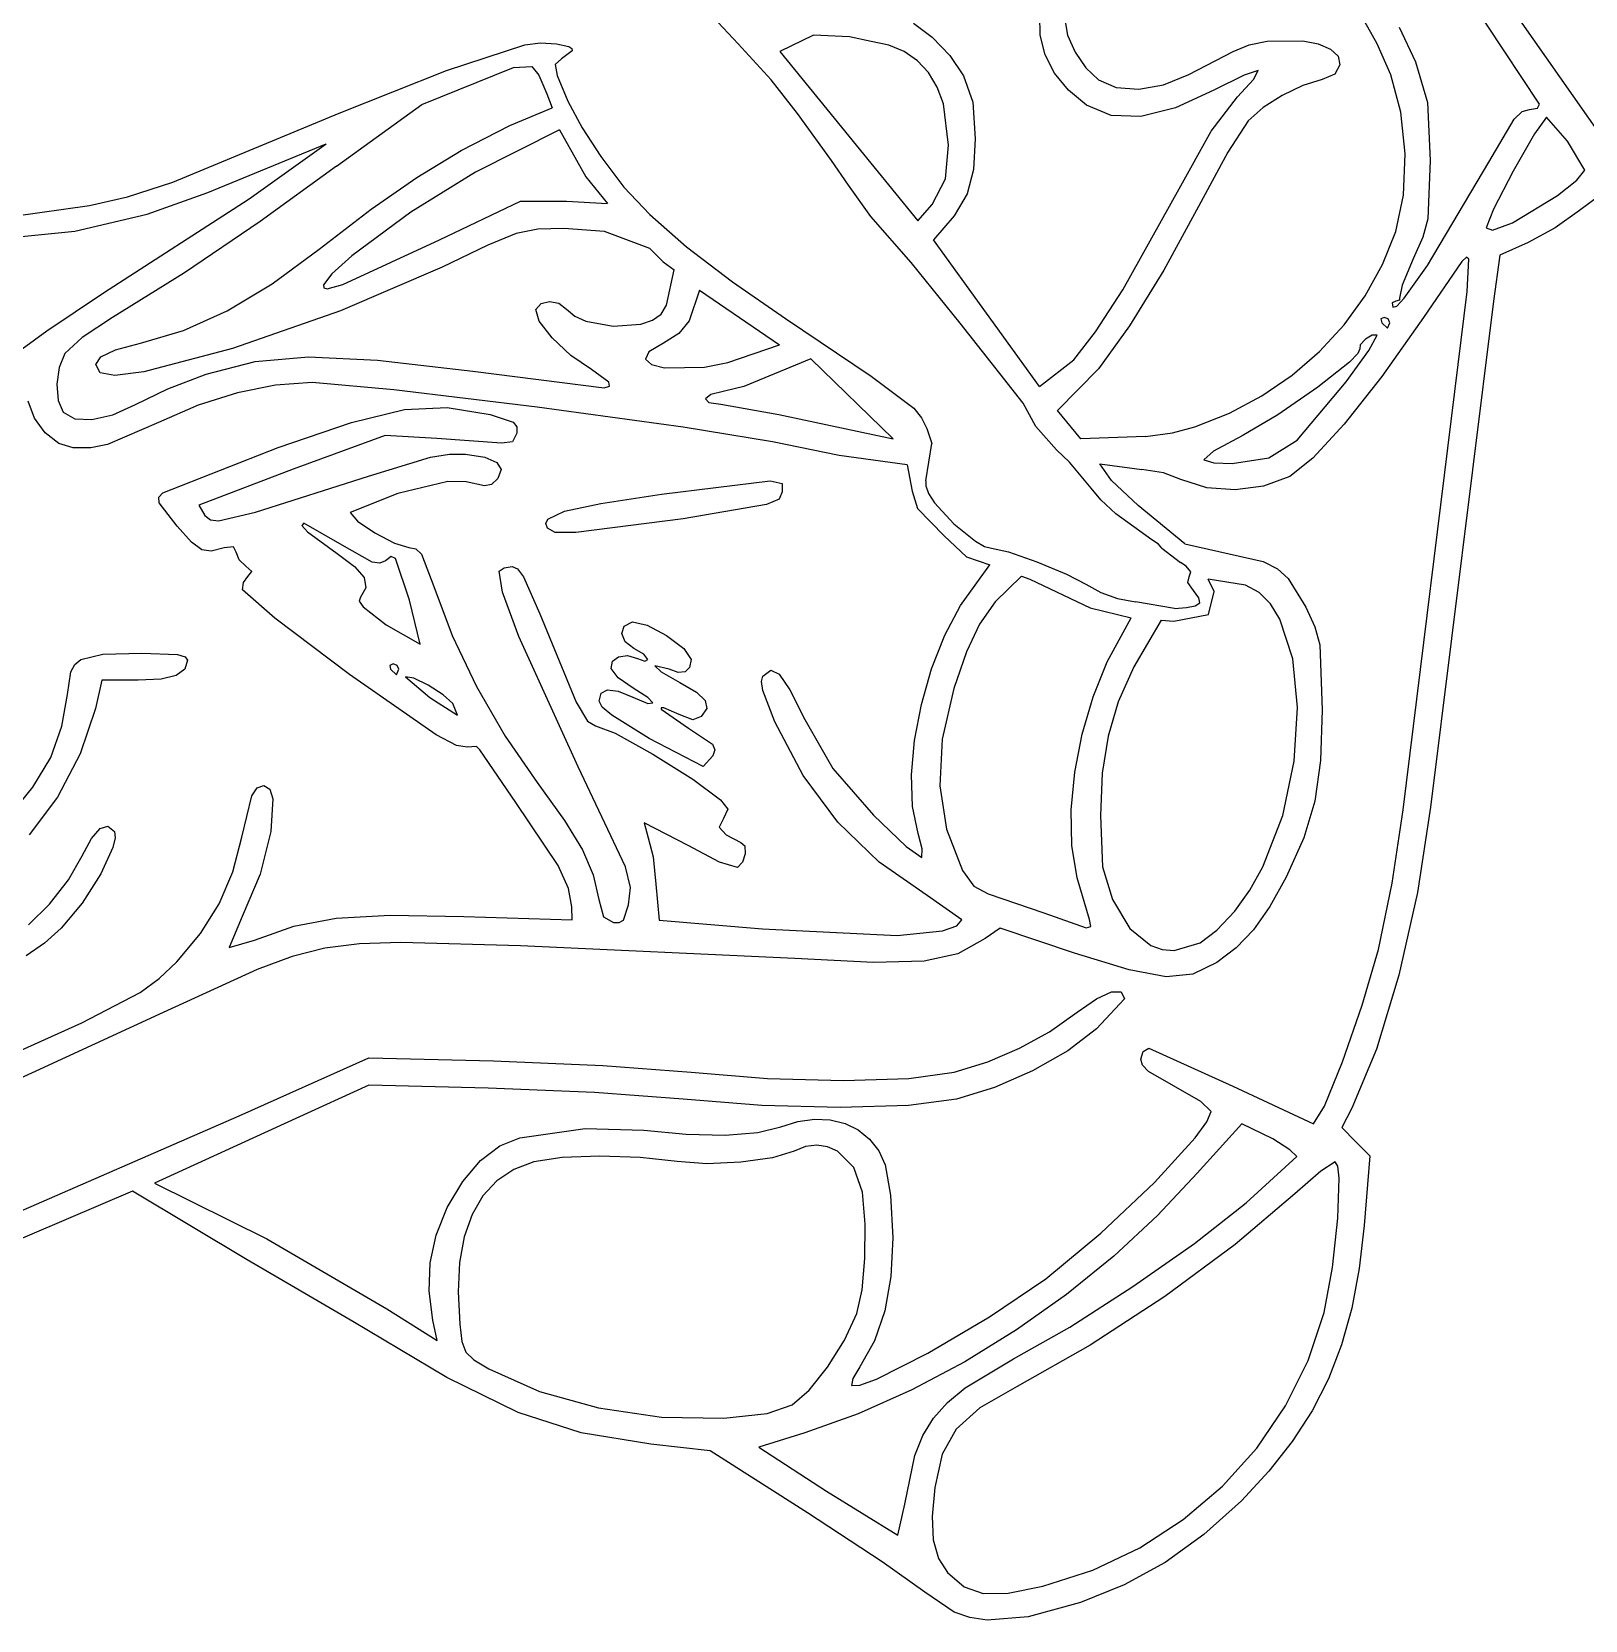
# Model space of a CAD drawing. Header units: metres. Extents: x 1.5 to 28, y 0.1 to 17.1.
# Drawn here: x 9.35 to 17.45, y 2.2 to 10.49 of the extents above; entities that cross this region are included whole.
import ezdxf

# ---------------------------------------------------------------- set-up
doc = ezdxf.new("R2010")
doc.units = ezdxf.units.M

msp = doc.modelspace()

# ---------------------------------------------------------------- linework, layer by layer
at = {"layer": '1', "color": 3}
for p, q in [((17.210843, 10.109069), (16.769798, 10.774663)), ((16.901614, 10.842705), (17.535601, 9.936475)), ((13.035271, 10.422978), (12.879045, 10.590451)), ((13.949311, 10.530107), (14.046649, 10.457481)), ((14.609099, 10.467735), (14.60684, 10.572452)), ((14.737396, 10.548886), (14.751976, 10.467325)), ((16.364594, 10.422971), (16.276586, 10.581658)), ((13.427497, 10.46859), (13.251272, 10.383436)), ((13.615194, 10.459432), (13.427497, 10.46859)), ((13.728061, 10.434834), (13.615194, 10.459432)), ((13.819966, 10.416064), (13.728061, 10.434834)), ((14.046649, 10.457481), (14.137714, 10.361905)), ((14.634985, 10.365827), (14.609099, 10.467735)), ((14.751976, 10.467325), (14.790849, 10.37899)), ((15.698666, 10.417235), (15.791452, 10.437043)), ((15.791452, 10.437043), (15.977554, 10.438696)), ((15.977554, 10.438696), (16.057958, 10.422178)), ((16.479598, 10.509776), (16.565006, 10.329171)), ((11.514684, 10.284523), (11.922319, 10.417529)), ((11.922319, 10.417529), (12.003991, 10.427384)), ((12.003991, 10.427384), (12.088378, 10.423649)), ((12.088378, 10.423649), (12.151561, 10.409263)), ((12.169619, 10.387163), (12.114506, 10.344139)), ((12.151561, 10.409263), (12.167726, 10.398994)), ((12.167726, 10.398994), (12.169619, 10.387163)), ((13.207297, 10.234616), (13.035271, 10.422978)), ((13.251272, 10.383436), (13.971442, 9.499749)), ((13.900593, 10.382563), (13.819966, 10.416064)), ((13.969638, 10.334737), (13.900593, 10.382563)), ((14.137714, 10.361905), (14.209238, 10.255224)), ((14.684153, 10.269265), (14.634985, 10.365827)), ((14.790849, 10.37899), (14.846715, 10.297005)), ((15.383513, 10.262233), (15.614664, 10.383679)), ((15.614664, 10.383679), (15.698666, 10.417235)), ((16.057958, 10.422178), (16.121323, 10.39519)), ((16.121323, 10.39519), (16.161192, 10.35855)), ((16.161192, 10.35855), (16.17111, 10.313079)), ((16.435849, 10.261956), (16.364594, 10.422971)), ((10.955527, 10.060687), (11.514684, 10.284523)), ((11.385751, 10.106981), (11.863745, 10.299212)), ((11.863745, 10.299212), (11.960227, 10.304697)), ((11.960227, 10.304697), (11.996637, 10.259498)), ((12.114506, 10.344139), (12.081378, 10.31517)), ((12.081378, 10.31517), (12.09202, 10.257964)), ((14.026797, 10.272994), (13.969638, 10.334737)), ((14.071767, 10.197741), (14.026797, 10.272994)), ((14.756259, 10.180582), (14.684153, 10.269265)), ((14.846715, 10.297005), (14.912273, 10.234493)), ((15.745512, 10.283954), (15.671403, 10.259915)), ((15.719943, 10.23758), (15.745512, 10.283954)), ((16.17111, 10.313079), (16.143668, 10.264805)), ((16.565006, 10.329171), (16.626838, 10.116169)), ((11.996637, 10.259498), (12.037683, 10.162996)), ((12.09202, 10.257964), (12.146483, 10.124616)), ((13.344826, 10.05919), (13.207297, 10.234616)), ((14.104245, 10.109385), (14.071767, 10.197741)), ((14.209238, 10.255224), (14.25748, 10.119304)), ((14.912273, 10.234493), (15.005581, 10.194949)), ((15.005581, 10.194949), (15.122471, 10.186817)), ((15.122471, 10.186817), (15.252072, 10.209459)), ((15.252072, 10.209459), (15.383513, 10.262233)), ((15.671403, 10.259915), (15.514581, 10.180765)), ((15.637113, 10.14744), (15.719943, 10.23758)), ((15.976778, 10.205315), (15.870168, 10.154044)), ((16.077951, 10.237061), (15.976778, 10.205315)), ((16.143668, 10.264805), (16.077951, 10.237061)), ((16.488526, 10.067346), (16.435849, 10.261956)), ((10.941217, 9.785313), (11.385751, 10.106981)), ((12.037683, 10.162996), (12.064766, 10.089386)), ((12.146483, 10.124616), (12.22172, 9.98444)), ((14.130508, 9.894994), (14.104245, 10.109385)), ((14.25748, 10.119304), (14.270514, 9.927997)), ((14.850956, 10.102314), (14.756259, 10.180582)), ((15.514581, 10.180765), (15.313312, 10.088702)), ((15.499644, 9.967795), (15.637113, 10.14744)), ((15.870168, 10.154044), (15.771279, 10.090591)), ((16.626838, 10.116169), (16.640979, 9.815108)), ((17.201118, 10.08809), (17.210843, 10.109069)), ((10.088266, 9.702205), (10.955527, 10.060687)), ((11.844618, 9.996961), (12.064766, 10.089386)), ((13.521365, 9.814857), (13.344826, 10.05919)), ((14.978993, 10.04918), (14.850956, 10.102314)), ((15.133947, 10.044742), (14.978993, 10.04918)), ((15.313312, 10.088702), (15.133947, 10.044742)), ((15.693267, 10.022304), (15.586318, 9.857892)), ((15.771279, 10.090591), (15.693267, 10.022304)), ((16.511063, 9.850266), (16.488526, 10.067346)), ((16.947318, 9.806508), (17.079621, 10.030028)), ((17.079621, 10.030028), (17.121411, 10.070913)), ((17.121411, 10.070913), (17.15957, 10.080847)), ((17.15957, 10.080847), (17.201118, 10.08809)), ((17.247815, 10.040886), (17.184213, 9.95318)), ((17.35711, 9.915915), (17.247815, 10.040886)), ((11.591753, 9.866152), (11.844618, 9.996961)), ((12.10325, 9.973816), (11.666286, 9.753227)), ((12.10325, 9.973816), (12.241768, 9.728866)), ((12.22172, 9.98444), (12.318831, 9.835596)), ((15.333481, 9.667397), (15.499644, 9.967795)), ((17.184213, 9.95318), (17.073108, 9.758861)), ((10.270733, 9.647768), (10.887891, 9.901336)), ((10.486769, 9.615528), (10.887891, 9.901336)), ((11.360075, 9.726792), (11.591753, 9.866152)), ((14.115622, 9.718465), (14.130508, 9.894994)), ((14.270514, 9.927997), (14.261329, 9.768227)), ((15.586318, 9.857892), (15.433436, 9.575219)), ((17.446729, 9.763509), (17.35711, 9.915915)), ((10.941217, 9.785313), (10.543756, 9.495974)), ((12.318831, 9.835596), (12.43891, 9.676244)), ((13.609473, 9.686369), (13.521365, 9.814857)), ((16.502672, 9.634784), (16.511063, 9.850266)), ((16.627671, 9.268059), (16.947318, 9.806508)), ((16.640979, 9.815108), (16.629251, 9.510326)), ((9.852428, 9.62444), (10.088266, 9.702205)), ((11.122448, 9.561251), (11.360075, 9.726792)), ((11.666286, 9.753227), (11.328172, 9.545801)), ((12.241768, 9.728866), (12.354536, 9.591284)), ((14.045359, 9.585773), (14.115622, 9.718465)), ((14.261329, 9.768227), (14.227737, 9.641144)), ((17.073108, 9.758861), (16.9707, 9.561124)), ((17.305044, 9.632159), (17.40538, 9.712019)), ((17.40538, 9.712019), (17.446729, 9.763509)), ((9.653688, 9.579279), (9.852428, 9.62444)), ((9.727951, 9.125159), (10.486769, 9.615528)), ((9.954414, 9.535141), (10.270733, 9.647768)), ((12.43891, 9.676244), (12.573974, 9.532523)), ((13.726773, 9.523124), (13.609473, 9.686369)), ((14.227737, 9.641144), (14.160928, 9.525444)), ((15.038747, 9.140413), (15.333481, 9.667397)), ((16.462566, 9.44497), (16.502672, 9.634784)), ((17.069682, 9.490385), (17.305044, 9.632159)), ((17.52087, 9.628214), (17.418504, 9.553542)), ((9.26034, 9.525226), (9.653688, 9.579279)), ((9.577772, 9.446157), (9.954414, 9.535141)), ((10.851734, 9.3519), (11.122448, 9.561251)), ((11.328172, 9.545801), (11.020779, 9.317824)), ((11.477729, 9.400381), (11.901062, 9.603441)), ((11.901062, 9.603441), (12.140951, 9.602871)), ((12.140951, 9.602871), (12.354536, 9.591284)), ((12.573974, 9.532523), (12.766372, 9.364759)), ((13.971442, 9.499749), (14.045359, 9.585773)), ((14.160928, 9.525444), (14.052497, 9.40029)), ((15.433436, 9.575219), (15.253489, 9.242486)), ((16.9707, 9.561124), (16.93319, 9.463165)), ((17.418504, 9.553542), (17.292105, 9.463485)), ((9.177497, 9.40671), (9.577772, 9.446157)), ((10.543756, 9.495974), (10.148783, 9.228643)), ((11.990415, 9.455812), (11.877225, 9.433219)), ((12.12684, 9.459305), (11.990415, 9.455812)), ((12.337517, 9.44536), (12.12684, 9.459305)), ((12.573882, 9.355308), (12.337517, 9.44536)), ((13.935575, 9.283216), (13.726773, 9.523124)), ((16.392791, 9.272693), (16.462566, 9.44497)), ((16.629251, 9.510326), (16.602765, 9.414273)), ((16.93319, 9.463165), (16.966614, 9.451234)), ((16.966614, 9.451234), (17.069682, 9.490385)), ((17.292105, 9.463485), (17.15256, 9.387645)), ((10.974416, 9.167345), (11.477729, 9.400381)), ((11.730093, 9.373433), (11.49184, 9.258359)), ((11.877225, 9.433219), (11.730093, 9.373433)), ((12.766372, 9.364759), (13.005553, 9.181536)), ((14.605145, 8.637191), (14.052497, 9.40029)), ((16.602765, 9.414273), (16.553358, 9.302071)), ((17.15256, 9.387645), (17.003655, 9.321929)), ((10.60687, 9.1715), (10.851734, 9.3519)), ((11.020779, 9.317824), (10.916554, 9.224301)), ((12.573882, 9.355308), (12.643764, 9.286759)), ((12.643764, 9.286759), (12.701351, 9.245093)), ((14.192061, 8.966742), (13.935575, 9.283216)), ((16.553358, 9.302071), (16.495214, 9.164218)), ((16.806578, 9.288601), (16.606431, 8.996663)), ((16.830769, 9.310747), (16.806578, 9.288601)), ((16.842781, 9.299574), (16.830769, 9.310747)), ((16.833196, 9.131616), (16.842781, 9.299574)), ((17.003655, 9.321929), (16.970568, 9.081685)), ((10.148783, 9.228643), (9.774955, 8.996426)), ((10.916554, 9.224301), (10.873501, 9.166152)), ((11.49184, 9.258359), (10.962091, 9.030577)), ((12.661051, 9.060136), (12.701351, 9.245093)), ((15.253489, 9.242486), (15.074319, 8.952072)), ((16.302068, 9.109918), (16.392791, 9.272693)), ((16.505645, 9.097314), (16.627671, 9.268059)), ((9.431618, 8.926086), (9.727951, 9.125159)), ((10.372033, 9.030836), (10.60687, 9.1715)), ((10.873501, 9.166152), (10.875188, 9.151231)), ((10.875188, 9.151231), (10.892497, 9.146219)), ((10.892497, 9.146219), (10.974416, 9.167345)), ((12.833992, 9.138259), (12.778866, 8.978294)), ((12.833992, 9.138259), (13.2503, 8.854332)), ((13.005553, 9.181536), (13.280964, 8.991432)), ((14.896628, 8.921887), (15.038747, 9.140413)), ((16.192128, 8.958326), (16.302068, 9.109918)), ((16.495214, 9.164218), (16.480451, 9.09746)), ((16.78636, 8.751593), (16.833196, 9.131616)), ((10.144085, 8.928258), (10.372033, 9.030836)), ((10.962091, 9.030577), (10.39921, 8.835081)), ((11.98106, 9.037006), (12.008668, 9.06881)), ((11.997974, 8.976349), (11.98106, 9.037006)), ((12.008668, 9.06881), (12.051831, 9.079862)), ((12.051831, 9.079862), (12.099553, 9.070016)), ((12.099553, 9.070016), (12.140843, 9.039127)), ((12.140843, 9.039127), (12.183444, 9.003462)), ((12.633933, 9.013899), (12.661051, 9.060136)), ((16.461989, 9.08133), (16.443285, 9.072065)), ((16.443285, 9.072065), (16.44689, 9.049791)), ((16.44689, 9.049791), (16.466574, 9.055451)), ((16.481681, 9.086068), (16.461989, 9.08133)), ((16.466574, 9.055451), (16.505645, 9.097314)), ((16.480451, 9.09746), (16.481681, 9.086068)), ((16.970568, 9.081685), (16.643065, 6.442552)), ((9.774955, 8.996426), (9.6162, 8.891146)), ((12.065686, 8.889304), (11.997974, 8.976349)), ((12.183444, 9.003462), (12.241551, 8.976571)), ((12.241551, 8.976571), (12.384151, 8.950141)), ((12.384151, 8.950141), (12.528369, 8.961896)), ((12.528369, 8.961896), (12.5885, 8.982738)), ((12.5885, 8.982738), (12.633933, 9.013899)), ((12.778866, 8.978294), (12.72529, 8.912491)), ((13.280964, 8.991432), (13.728719, 8.689514)), ((14.398532, 8.704135), (14.192061, 8.966742)), ((15.074319, 8.952072), (14.912523, 8.728973)), ((16.064701, 8.819596), (16.192128, 8.958326)), ((16.400841, 8.996663), (16.384856, 8.988373)), ((16.384856, 8.988373), (16.388395, 8.968441)), ((16.388395, 8.968441), (16.418283, 8.940219)), ((16.606431, 8.996663), (16.388556, 8.688396)), ((16.421949, 8.988373), (16.400841, 8.996663)), ((16.418283, 8.940219), (16.430729, 8.968441)), ((16.430729, 8.968441), (16.421949, 8.988373)), ((9.303011, 8.832552), (9.431618, 8.926086)), ((9.6162, 8.891146), (9.525188, 8.809232)), ((9.790019, 8.827552), (9.919889, 8.862117)), ((9.919889, 8.862117), (10.144085, 8.928258)), ((12.16354, 8.79811), (12.065686, 8.889304)), ((12.645309, 8.862812), (12.570004, 8.81682)), ((12.72529, 8.912491), (12.645309, 8.862812)), ((14.783835, 8.77526), (14.896628, 8.921887)), ((16.303729, 8.883774), (16.276971, 8.854058)), ((16.339527, 8.90445), (16.303729, 8.883774)), ((16.322045, 8.824225), (16.364233, 8.903233)), ((16.364233, 8.903233), (16.339527, 8.90445)), ((9.525188, 8.809232), (9.495462, 8.736192)), ((9.68695, 8.751274), (9.712978, 8.791053)), ((9.712978, 8.791053), (9.790019, 8.827552)), ((10.39921, 8.835081), (9.937214, 8.713353)), ((10.517202, 8.767166), (10.796012, 8.791509)), ((10.796012, 8.791509), (11.155606, 8.774533)), ((12.270879, 8.725002), (12.16354, 8.79811)), ((12.570004, 8.81682), (12.552735, 8.779012)), ((12.552735, 8.779012), (12.583308, 8.75077)), ((12.980211, 8.761138), (13.2503, 8.854332)), ((13.413253, 8.780738), (13.063908, 8.635807)), ((13.413253, 8.780738), (13.842862, 8.363809)), ((15.921517, 8.695412), (16.064701, 8.819596)), ((16.203296, 8.660661), (16.322045, 8.824225)), ((16.26491, 8.809302), (16.220119, 8.763628)), ((16.274001, 8.833539), (16.26491, 8.809302)), ((16.276971, 8.854058), (16.274001, 8.833539)), ((9.495462, 8.736192), (9.483828, 8.647765)), ((9.710119, 8.706874), (9.68695, 8.751274)), ((9.785927, 8.693115), (9.710119, 8.706874)), ((9.937214, 8.713353), (9.785927, 8.693115)), ((10.061849, 8.62346), (10.262783, 8.700854)), ((10.262783, 8.700854), (10.517202, 8.767166)), ((11.155606, 8.774533), (11.65238, 8.716889)), ((11.65238, 8.716889), (12.336769, 8.629775)), ((12.36128, 8.658375), (12.270879, 8.725002)), ((12.583308, 8.75077), (12.651535, 8.733478)), ((12.651535, 8.733478), (12.860178, 8.737279)), ((12.860178, 8.737279), (12.980211, 8.761138)), ((14.519579, 8.548766), (14.398532, 8.704135)), ((14.605145, 8.637191), (14.783835, 8.77526)), ((14.912523, 8.728973), (14.699816, 8.511339)), ((16.220119, 8.763628), (16.056239, 8.63226)), ((16.49991, 6.42912), (16.78636, 8.751593)), ((9.483828, 8.647765), (9.490807, 8.563267)), ((9.893849, 8.543031), (10.061849, 8.62346)), ((10.624426, 8.643693), (10.425892, 8.603912)), ((10.814062, 8.657507), (10.624426, 8.643693)), ((11.240861, 8.618747), (10.814062, 8.657507)), ((11.987811, 8.527838), (11.240861, 8.618747)), ((12.336769, 8.629775), (12.364632, 8.637524)), ((12.364632, 8.637524), (12.36128, 8.658375)), ((12.962871, 8.612946), (12.892963, 8.594215)), ((13.063908, 8.635807), (12.962871, 8.612946)), ((13.728719, 8.689514), (13.950139, 8.523606)), ((15.764307, 8.587453), (15.921517, 8.695412)), ((16.056239, 8.63226), (15.847972, 8.488024)), ((15.94714, 8.356488), (16.203296, 8.660661)), ((16.388556, 8.688396), (16.193277, 8.439585)), ((9.367045, 8.471436), (9.334539, 8.56009)), ((9.490807, 8.563267), (9.516918, 8.502011)), ((9.77614, 8.489126), (9.893849, 8.543031)), ((10.221314, 8.538905), (10.013541, 8.449413)), ((10.425892, 8.603912), (10.221314, 8.538905)), ((12.892963, 8.594215), (12.865333, 8.571799)), ((12.865333, 8.571799), (12.881935, 8.552997)), ((12.881935, 8.552997), (12.944722, 8.545108)), ((12.944722, 8.545108), (13.246445, 8.489851)), ((14.586785, 8.42865), (14.519579, 8.548766)), ((15.594801, 8.497402), (15.764307, 8.587453)), ((9.423751, 8.394253), (9.367045, 8.471436)), ((9.516918, 8.502011), (9.577063, 8.467461)), ((9.577063, 8.467461), (9.667007, 8.463551)), ((9.667007, 8.463551), (9.77614, 8.489126)), ((10.013541, 8.449413), (9.747425, 8.333549)), ((10.637499, 8.318115), (11.020587, 8.449392)), ((11.020587, 8.449392), (11.296078, 8.516107)), ((11.296078, 8.516107), (11.518351, 8.526706)), ((11.518351, 8.526706), (11.741787, 8.489636)), ((11.741787, 8.489636), (11.861855, 8.449623)), ((11.861855, 8.449623), (11.880527, 8.426198)), ((12.74772, 8.424402), (11.987811, 8.527838)), ((13.246445, 8.489851), (13.842862, 8.363809)), ((13.950139, 8.523606), (13.990104, 8.472725)), ((13.990104, 8.472725), (14.017538, 8.417104)), ((14.820738, 8.363907), (14.699816, 8.511339)), ((15.414729, 8.426938), (15.594801, 8.497402)), ((15.847972, 8.488024), (15.660927, 8.379509)), ((9.494596, 8.338986), (9.423751, 8.394253)), ((11.195507, 8.38094), (10.715729, 8.204683)), ((11.463618, 8.365414), (11.195507, 8.38094)), ((11.802284, 8.341665), (11.463618, 8.365414)), ((11.881441, 8.393755), (11.859579, 8.348111)), ((11.880527, 8.426198), (11.881441, 8.393755)), ((13.213395, 8.348057), (12.74772, 8.424402)), ((14.017538, 8.417104), (14.04485, 8.339094)), ((14.694143, 8.30693), (14.586785, 8.42865)), ((15.157245, 8.376196), (14.820738, 8.363907)), ((15.157245, 8.376196), (15.298138, 8.395493)), ((15.298138, 8.395493), (15.414729, 8.426938)), ((15.660927, 8.379509), (15.511674, 8.299096)), ((16.193277, 8.439585), (16.030493, 8.26202)), ((9.569522, 8.31608), (9.494596, 8.338986)), ((9.661513, 8.316739), (9.569522, 8.31608)), ((9.747425, 8.333549), (9.661513, 8.316739)), ((10.036252, 8.081364), (10.637499, 8.318115)), ((11.431163, 8.26851), (11.530265, 8.284375)), ((11.530265, 8.284375), (11.613446, 8.283591)), ((11.613446, 8.283591), (11.714849, 8.26729)), ((11.859579, 8.348111), (11.802284, 8.341665)), ((13.560732, 8.2769), (13.213395, 8.348057)), ((14.0132, 8.144399), (14.044849, 8.339093)), ((14.762118, 8.242267), (14.694143, 8.30693)), ((15.511674, 8.299096), (15.46102, 8.254224)), ((15.800947, 8.264766), (15.94714, 8.356488)), ((10.715729, 8.204683), (10.22352, 8.017984)), ((11.108354, 8.169476), (11.431163, 8.26851)), ((11.714849, 8.26729), (11.776563, 8.240911)), ((11.776563, 8.240911), (11.799134, 8.204043)), ((11.799134, 8.204043), (11.78311, 8.156276)), ((13.916259, 8.22814), (13.560732, 8.2769)), ((13.916259, 8.22814), (13.941588, 8.091168)), ((14.874912, 8.10638), (14.762118, 8.242267)), ((14.980747, 8.146262), (14.918806, 8.233569)), ((14.918806, 8.233569), (15.138906, 8.204212)), ((15.251002, 8.185906), (15.138906, 8.204212)), ((15.46102, 8.254224), (15.514287, 8.238449)), ((15.514287, 8.238449), (15.608855, 8.235573)), ((15.608855, 8.235573), (15.800947, 8.264766)), ((16.030493, 8.26202), (15.910103, 8.167487)), ((10.519172, 7.980944), (11.108354, 8.169476)), ((11.522013, 8.140316), (11.261547, 8.077998)), ((11.618189, 8.139355), (11.522013, 8.140316)), ((11.713189, 8.118932), (11.618189, 8.139355)), ((11.749363, 8.125253), (11.713189, 8.118932)), ((11.78311, 8.156276), (11.749363, 8.125253)), ((12.63484, 8.075335), (13.201082, 8.145452)), ((13.201082, 8.145452), (13.263766, 8.131542)), ((13.263766, 8.131542), (13.264747, 8.086497)), ((14.0132, 8.144399), (14.012471, 8.117912)), ((14.012471, 8.117912), (14.026324, 8.078959)), ((15.118545, 8.016476), (14.980747, 8.146262)), ((15.341143, 8.150821), (15.251002, 8.185906)), ((15.47696, 8.108614), (15.341143, 8.150821)), ((15.773043, 8.117287), (15.624794, 8.097549)), ((15.910103, 8.167487), (15.773043, 8.117287)), ((10.015406, 8.059054), (10.036252, 8.081364)), ((10.0178, 8.030035), (10.015406, 8.059054)), ((11.261547, 8.077998), (11.012062, 7.979105)), ((12.319782, 8.027216), (12.63484, 8.075335)), ((13.247693, 8.049534), (13.182559, 8.021205)), ((13.264747, 8.086497), (13.247693, 8.049534)), ((13.941588, 8.091168), (13.969228, 7.999919)), ((14.026324, 8.078959), (14.058647, 8.029993)), ((14.925494, 8.04507), (14.874912, 8.10638)), ((15.003196, 7.972753), (14.925494, 8.04507)), ((15.624794, 8.097549), (15.47696, 8.108614)), ((10.111182, 7.90827), (10.0178, 8.030035)), ((10.22352, 8.017984), (10.255227, 7.963404)), ((10.255227, 7.963404), (10.285321, 7.941387)), ((10.327446, 7.936181), (10.519172, 7.980944)), ((11.012062, 7.979105), (11.050816, 7.934547)), ((12.043459, 7.945097), (12.129604, 7.985869)), ((12.129604, 7.985869), (12.319782, 8.027216)), ((13.182559, 8.021205), (12.747729, 7.947277)), ((13.969228, 7.999919), (14.108185, 7.857308)), ((14.058647, 8.029993), (14.158364, 7.921188)), ((15.190519, 7.837247), (15.003196, 7.972753)), ((15.36254, 7.816153), (15.118545, 8.016476)), ((10.186513, 7.825422), (10.111182, 7.90827)), ((10.285321, 7.941387), (10.327446, 7.936181)), ((10.771199, 7.924219), (10.761216, 7.911952)), ((10.761216, 7.911952), (10.790243, 7.878305)), ((10.971054, 7.8084), (10.771199, 7.924219)), ((10.790243, 7.878305), (10.94462, 7.765788)), ((11.050816, 7.934547), (11.140901, 7.873817)), ((11.140901, 7.873817), (11.24305, 7.820259)), ((12.032884, 7.922991), (12.043459, 7.945097)), ((12.040499, 7.898705), (12.032884, 7.922991)), ((12.081978, 7.87566), (12.040499, 7.898705)), ((12.189576, 7.874418), (12.081978, 7.87566)), ((12.747729, 7.947277), (12.189576, 7.874418)), ((14.158364, 7.921188), (14.27094, 7.82985)), ((10.239265, 7.785), (10.186513, 7.825422)), ((10.289153, 7.777868), (10.239265, 7.785)), ((10.355896, 7.794891), (10.289153, 7.777868)), ((10.405214, 7.801048), (10.355896, 7.794891)), ((10.419396, 7.772301), (10.405214, 7.801048)), ((11.127603, 7.721319), (10.971054, 7.8084)), ((11.24305, 7.820259), (11.317995, 7.797219)), ((11.317995, 7.797219), (11.354657, 7.790196)), ((11.354657, 7.790196), (11.383777, 7.761555)), ((14.108185, 7.857308), (14.224716, 7.74823)), ((14.27094, 7.82985), (14.319336, 7.802716)), ((14.319336, 7.802716), (14.355694, 7.79433)), ((14.355694, 7.79433), (14.443075, 7.774249)), ((15.225349, 7.81481), (15.190519, 7.837247)), ((15.241997, 7.793162), (15.225349, 7.81481)), ((15.241998, 7.793162), (15.340511, 7.718192)), ((15.36254, 7.816153), (15.77095, 7.724145)), ((10.433904, 7.7335), (10.419396, 7.772301)), ((10.468784, 7.70036), (10.433904, 7.7335)), ((10.94462, 7.765788), (11.035901, 7.698776)), ((11.168077, 7.714652), (11.127603, 7.721319)), ((11.196822, 7.727755), (11.168077, 7.714652)), ((11.227327, 7.750793), (11.196822, 7.727755)), ((11.249152, 7.739329), (11.227327, 7.750793)), ((11.321943, 7.522254), (11.249152, 7.739329)), ((11.383777, 7.761555), (11.448587, 7.593975)), ((14.193093, 7.495531), (14.346392, 7.707101)), ((14.224716, 7.74823), (14.346392, 7.707101)), ((14.443075, 7.774249), (14.592022, 7.721711)), ((14.592022, 7.721711), (14.745652, 7.658483)), ((15.370161, 7.699101), (15.340511, 7.718191)), ((15.77095, 7.724145), (15.846041, 7.685808)), ((10.456131, 7.61522), (10.480119, 7.646187)), ((10.500943, 7.672048), (10.468784, 7.70036)), ((10.480119, 7.646187), (10.500943, 7.672048)), ((11.035901, 7.698776), (11.085685, 7.640021)), ((11.085685, 7.640021), (11.095242, 7.587134)), ((11.789879, 7.672979), (11.815984, 7.690962)), ((11.806863, 7.564525), (11.789879, 7.672979)), ((11.815984, 7.690962), (11.856648, 7.698441)), ((11.856648, 7.698441), (11.885488, 7.685888)), ((11.885488, 7.685888), (11.916864, 7.644388)), ((11.916864, 7.644388), (12.000667, 7.451497)), ((14.374843, 7.51438), (14.511221, 7.6484)), ((14.511221, 7.6484), (14.555191, 7.63262)), ((14.555191, 7.63262), (14.869323, 7.483206)), ((14.745652, 7.658483), (14.847074, 7.60633)), ((15.394308, 7.669731), (15.370161, 7.699101)), ((15.378509, 7.613787), (15.385708, 7.643388)), ((15.385708, 7.643388), (15.394308, 7.669731)), ((15.679282, 7.600547), (15.484196, 7.632667)), ((15.514708, 7.567377), (15.484196, 7.632667)), ((15.846041, 7.685808), (15.901941, 7.63557)), ((15.901941, 7.63557), (15.993284, 7.485197)), ((10.451897, 7.575967), (10.456131, 7.61522)), ((10.619557, 7.427887), (10.451897, 7.575967)), ((11.065839, 7.537729), (11.060548, 7.517326)), ((11.095242, 7.587134), (11.065839, 7.537729)), ((11.448587, 7.593975), (11.54462, 7.338322)), ((11.890938, 7.33376), (11.806863, 7.564525)), ((14.847074, 7.60633), (14.924436, 7.562678)), ((14.924436, 7.562678), (15.011926, 7.531402)), ((15.407754, 7.572561), (15.378509, 7.613787)), ((15.435437, 7.534879), (15.407754, 7.572561)), ((15.486659, 7.448468), (15.514708, 7.567377)), ((15.749289, 7.562608), (15.679282, 7.600547)), ((15.808927, 7.502572), (15.749289, 7.562608)), ((11.060548, 7.517326), (11.07968, 7.488122)), ((11.07968, 7.488122), (11.199895, 7.394002)), ((11.376801, 7.292449), (11.321943, 7.522254)), ((14.111433, 7.339517), (14.193093, 7.495531)), ((14.374842, 7.51438), (14.292431, 7.397374)), ((14.869323, 7.483206), (15.082511, 7.429855)), ((15.011926, 7.531402), (15.104963, 7.513748)), ((15.309538, 7.478708), (15.104963, 7.513748)), ((15.309538, 7.478708), (15.3709, 7.484252)), ((15.3709, 7.484252), (15.416962, 7.493622)), ((15.416962, 7.493622), (15.441536, 7.508362)), ((15.441536, 7.508362), (15.435437, 7.534879)), ((15.858159, 7.423055), (15.808927, 7.502572)), ((15.993284, 7.485197), (16.040756, 7.383271)), ((11.008848, 7.135275), (10.619557, 7.427887)), ((11.199895, 7.394002), (11.376801, 7.292449)), ((12.000667, 7.451497), (12.190715, 6.990848)), ((12.428955, 7.348646), (12.441229, 7.387342)), ((12.441229, 7.387342), (12.483527, 7.41024)), ((12.483527, 7.41024), (12.559757, 7.392834)), ((12.559757, 7.392834), (12.66198, 7.337726)), ((14.292431, 7.397374), (14.224412, 7.253412)), ((14.958068, 7.201223), (15.082511, 7.429855)), ((15.239019, 7.417563), (15.09635, 7.175125)), ((15.239019, 7.417563), (15.305629, 7.412717)), ((15.305629, 7.412717), (15.486659, 7.448468)), ((15.925251, 7.216032), (15.858159, 7.423055)), ((16.040756, 7.383271), (16.066029, 7.289472)), ((11.54462, 7.338322), (11.67135, 7.073209)), ((12.200356, 6.654219), (11.890938, 7.33376)), ((12.446016, 7.305909), (12.428955, 7.348646)), ((12.491719, 7.270888), (12.446016, 7.305909)), ((12.66198, 7.337726), (12.751611, 7.269685)), ((14.043093, 7.164418), (14.111433, 7.339517)), ((16.066029, 7.289472), (16.077735, 6.950552)), ((9.5778, 7.187041), (9.609671, 7.213874)), ((9.609671, 7.213874), (9.723368, 7.241277)), ((9.723368, 7.241277), (9.927344, 7.246886)), ((9.927344, 7.246886), (10.112561, 7.238743)), ((10.112561, 7.238743), (10.153022, 7.227406)), ((10.165396, 7.210197), (10.151437, 7.161958)), ((10.153022, 7.227406), (10.165396, 7.210197)), ((12.379568, 7.20411), (12.410911, 7.227892)), ((12.410911, 7.227892), (12.457452, 7.233552)), ((12.457452, 7.233552), (12.509884, 7.217569)), ((12.542969, 7.240286), (12.491719, 7.270888)), ((12.509884, 7.217569), (12.548304, 7.204259)), ((12.564284, 7.21314), (12.542969, 7.240286)), ((12.548304, 7.204259), (12.564284, 7.21314)), ((12.751611, 7.269685), (12.790062, 7.213479)), ((12.790062, 7.213479), (12.781907, 7.171861)), ((14.224412, 7.253412), (14.15938, 7.062705)), ((15.950265, 6.962457), (15.925251, 7.216032)), ((9.539489, 7.030208), (9.557846, 7.148807)), ((9.557846, 7.148807), (9.5778, 7.187041)), ((10.106772, 7.12961), (10.02721, 7.11145)), ((10.151437, 7.161958), (10.106772, 7.12961)), ((11.461322, 6.820962), (11.008848, 7.135275)), ((11.236174, 7.190441), (11.22019, 7.182151)), ((11.22019, 7.182151), (11.223729, 7.162219)), ((11.223729, 7.162219), (11.253617, 7.133997)), ((11.257283, 7.182151), (11.236174, 7.190441)), ((11.253617, 7.133997), (11.266062, 7.162219)), ((11.266062, 7.162219), (11.257283, 7.182151)), ((11.344099, 7.116339), (11.30165, 7.122548)), ((11.30165, 7.122548), (11.427276, 7.014631)), ((12.372732, 7.165723), (12.379568, 7.20411)), ((12.409897, 7.11677), (12.372732, 7.165723)), ((12.675339, 7.163201), (12.601394, 7.180514)), ((12.601394, 7.180514), (12.633429, 7.148851)), ((12.633429, 7.148851), (12.730812, 7.093085)), ((12.722576, 7.145859), (12.675339, 7.163201)), ((12.758755, 7.149033), (12.722576, 7.145859)), ((12.781907, 7.171861), (12.758755, 7.149033)), ((13.155812, 7.099302), (13.163575, 7.126941)), ((13.163575, 7.126941), (13.204686, 7.157517)), ((13.204686, 7.157517), (13.248536, 7.136585)), ((13.248536, 7.136585), (13.304576, 7.054388)), ((13.990136, 6.978916), (14.043093, 7.164418)), ((14.884488, 7.019057), (14.958068, 7.201223)), ((15.09635, 7.175125), (15.015851, 6.992859)), ((9.71947, 7.105774), (9.684851, 6.957608)), ((9.908566, 7.105774), (9.71947, 7.105774)), ((10.02721, 7.11145), (9.908566, 7.105774)), ((11.420081, 7.079145), (11.344099, 7.116339)), ((11.498226, 7.028786), (11.420081, 7.079145)), ((11.67135, 7.073209), (11.82125, 6.812934)), ((12.321235, 7.038177), (12.354185, 7.055842)), ((12.354185, 7.055842), (12.409282, 7.04865)), ((12.409282, 7.04865), (12.486673, 7.016617)), ((12.48693, 7.063441), (12.409897, 7.11677)), ((12.564364, 7.015297), (12.48693, 7.063441)), ((12.730812, 7.093085), (12.817601, 7.042972)), ((12.817601, 7.042972), (12.863341, 6.999464)), ((13.163065, 7.051969), (13.155812, 7.099302)), ((13.225211, 6.888174), (13.163065, 7.051969)), ((13.304576, 7.054388), (13.382262, 6.901163)), ((14.15938, 7.062705), (14.098616, 6.797936)), ((9.509617, 6.866215), (9.539489, 7.030208)), ((9.684851, 6.957608), (9.606151, 6.721548)), ((11.427276, 7.014631), (11.571407, 6.923512)), ((11.547164, 6.983082), (11.498226, 7.028786)), ((11.571407, 6.923512), (11.547164, 6.983082)), ((12.190715, 6.990848), (12.250434, 6.891089)), ((12.310284, 6.995636), (12.321235, 7.038177)), ((12.326731, 6.965108), (12.310284, 6.995636)), ((12.375896, 6.922382), (12.326731, 6.965108)), ((12.486673, 7.016617), (12.564194, 6.984406)), ((12.564194, 6.984406), (12.590105, 6.986459)), ((12.590105, 6.986459), (12.564364, 7.015297)), ((12.647842, 6.960532), (12.633283, 6.961594)), ((12.633283, 6.961594), (12.634192, 6.953485)), ((12.726797, 6.925857), (12.647842, 6.960532)), ((12.870691, 6.958323), (12.842308, 6.915309)), ((12.863341, 6.999464), (12.870691, 6.958323)), ((13.954624, 6.791699), (13.990136, 6.978916)), ((14.827492, 6.82459), (14.884488, 7.019057)), ((15.015851, 6.992859), (14.962359, 6.813241)), ((15.932901, 6.683248), (15.950265, 6.962457)), ((12.250434, 6.891089), (12.291746, 6.868092)), ((12.57134, 6.801115), (12.375896, 6.922382)), ((12.634192, 6.953485), (12.77533, 6.854578)), ((12.798861, 6.899296), (12.726797, 6.925857)), ((12.842308, 6.915309), (12.798861, 6.899296)), ((13.373744, 6.607855), (13.225211, 6.888174)), ((13.382262, 6.901163), (13.527969, 6.644504)), ((16.077735, 6.950552), (16.069539, 6.685938)), ((9.45244, 6.702727), (9.509617, 6.866215)), ((11.566193, 6.76502), (11.461322, 6.820962)), ((11.82125, 6.812934), (11.986789, 6.571794)), ((12.291746, 6.868092), (12.394027, 6.828769)), ((12.394027, 6.828769), (12.589632, 6.719863)), ((12.852569, 6.654902), (12.57134, 6.801115)), ((12.77533, 6.854578), (12.901101, 6.771395)), ((13.938617, 6.611451), (13.954624, 6.791699)), ((14.098616, 6.797936), (14.085565, 6.554609)), ((14.788926, 6.625419), (14.827492, 6.82459)), ((14.962359, 6.813241), (14.932413, 6.620838)), ((9.606151, 6.721548), (9.487359, 6.496245)), ((11.622681, 6.756482), (11.566193, 6.76502)), ((11.670776, 6.760044), (11.622681, 6.756482)), ((11.689396, 6.74274), (11.670776, 6.760044)), ((11.8759, 6.467815), (11.689396, 6.74274)), ((12.589632, 6.719863), (12.799097, 6.588507)), ((12.902621, 6.710048), (12.852569, 6.654902)), ((12.901101, 6.771395), (12.913472, 6.742443)), ((12.913472, 6.742443), (12.902621, 6.710048)), ((9.358648, 6.548296), (9.45244, 6.702727)), ((12.447652, 6.132029), (12.200356, 6.654219)), ((13.527969, 6.644504), (13.740316, 6.401742)), ((14.770634, 6.429143), (14.788926, 6.625419)), ((15.872858, 6.399323), (15.932901, 6.683248)), ((16.069539, 6.685938), (16.040463, 6.475017)), ((9.227425, 6.384877), (9.358648, 6.548296)), ((10.500789, 6.502318), (10.528681, 6.543896)), ((10.528681, 6.543896), (10.563583, 6.555441)), ((10.563583, 6.555441), (10.593697, 6.537202)), ((11.986789, 6.571794), (12.129435, 6.374173)), ((12.799097, 6.588507), (12.942962, 6.481832)), ((13.554994, 6.364461), (13.373744, 6.607855)), ((13.944178, 6.446858), (13.938617, 6.611451)), ((14.085565, 6.554609), (14.120446, 6.328024)), ((14.932413, 6.620838), (14.922551, 6.400219)), ((9.487359, 6.496245), (9.339143, 6.298602)), ((10.448087, 6.287405), (10.500789, 6.502318)), ((10.593697, 6.537202), (10.608994, 6.486823)), ((10.608994, 6.486823), (10.599467, 6.315674)), ((12.096126, 6.139702), (11.8759, 6.467815)), ((12.942962, 6.481832), (12.980677, 6.432116)), ((16.040463, 6.475017), (15.983233, 6.283917)), ((12.958138, 6.384593), (12.935492, 6.339012)), ((12.980677, 6.432116), (12.958138, 6.384593)), ((13.740316, 6.401742), (13.910385, 6.238612)), ((13.973368, 6.306606), (13.944178, 6.446858)), ((14.774459, 6.243359), (14.770634, 6.429143)), ((14.922551, 6.400219), (14.933372, 6.132596)), ((15.769836, 6.1316), (15.872858, 6.399323)), ((16.442327, 6.04697), (16.49991, 6.42912)), ((16.643065, 6.442552), (16.57464, 5.998315)), ((9.664181, 6.279505), (9.709255, 6.331331)), ((9.709255, 6.331331), (9.750014, 6.3439)), ((9.750014, 6.3439), (9.784348, 6.31563)), ((9.784348, 6.31563), (9.788467, 6.283596)), ((10.599467, 6.315674), (10.543662, 6.094053)), ((12.129435, 6.374173), (12.223129, 6.220818)), ((12.77356, 6.243727), (12.544582, 6.361702)), ((12.544582, 6.361702), (12.566534, 6.283126)), ((12.935492, 6.339012), (12.972911, 6.298387)), ((12.972911, 6.298387), (13.049456, 6.259108)), ((13.770087, 6.156707), (13.554994, 6.364461)), ((13.99349, 6.225311), (13.973368, 6.306606)), ((14.120446, 6.328024), (14.203476, 6.113483)), ((9.616902, 6.190005), (9.664181, 6.279505)), ((9.77626, 6.233233), (9.713334, 6.096515)), ((9.788467, 6.283596), (9.77626, 6.233233)), ((10.401463, 6.106517), (10.448087, 6.287405)), ((12.223129, 6.220818), (12.278965, 6.090696)), ((12.566534, 6.283126), (12.592476, 6.185177)), ((12.938197, 6.155829), (12.77356, 6.243727)), ((13.049456, 6.259108), (13.069653, 6.24102)), ((13.069653, 6.24102), (13.071401, 6.199993)), ((13.910385, 6.238612), (13.991491, 6.181129)), ((13.991491, 6.181129), (13.99349, 6.225311)), ((14.802247, 6.075663), (14.774459, 6.243359)), ((15.983233, 6.283917), (15.890578, 6.078762)), ((9.544872, 6.064279), (9.616902, 6.190005)), ((12.150254, 6.018483), (12.096126, 6.139702)), ((12.473009, 6.02414), (12.447652, 6.132029)), ((12.592476, 6.185177), (12.605635, 6.041636)), ((13.030865, 6.128554), (12.938197, 6.155829)), ((13.05753, 6.155885), (13.030865, 6.128554)), ((13.071401, 6.199993), (13.05753, 6.155885)), ((14.020152, 5.983311), (13.770087, 6.156707)), ((14.933372, 6.132596), (14.985147, 5.962775)), ((15.702114, 6.010351), (15.769836, 6.1316)), ((9.445435, 5.937709), (9.544872, 6.064279)), ((9.713334, 6.096515), (9.61651, 5.943459)), ((10.330261, 5.939467), (10.401463, 6.106517)), ((10.543662, 6.094053), (10.450237, 5.874018)), ((12.278965, 6.090696), (12.308039, 5.962775)), ((14.203476, 6.113483), (14.263139, 6.03061)), ((14.865298, 5.856941), (14.802247, 6.075663)), ((15.890578, 6.078762), (15.805396, 5.924581)), ((16.371366, 5.701884), (16.442327, 6.04697)), ((12.168554, 5.923039), (12.150254, 6.018483)), ((12.308039, 5.962775), (12.333586, 5.871816)), ((12.463592, 5.934272), (12.473009, 6.02414)), ((12.605635, 6.041636), (12.622265, 5.853921)), ((14.200633, 5.856243), (14.020152, 5.983311)), ((14.263139, 6.03061), (14.337358, 5.992079)), ((14.337358, 5.992079), (14.627278, 5.891889)), ((14.985147, 5.962775), (15.076749, 5.811017)), ((15.623535, 5.900996), (15.702114, 6.010351)), ((16.57464, 5.998315), (16.477738, 5.567344)), ((9.335935, 5.829762), (9.445435, 5.937709)), ((9.61651, 5.943459), (9.50673, 5.812052)), ((10.233222, 5.783843), (10.330261, 5.939467)), ((10.94045, 5.864342), (11.221348, 5.879854)), ((11.221348, 5.879854), (11.604551, 5.873947)), ((12.169173, 5.855082), (12.168554, 5.923039)), ((12.436591, 5.854091), (12.463592, 5.934272)), ((14.627278, 5.891889), (14.848231, 5.813652)), ((15.528819, 5.802144), (15.623535, 5.900996)), ((15.805396, 5.924581), (15.720893, 5.804018)), ((9.50673, 5.812052), (9.420329, 5.734809)), ((10.450237, 5.874018), (10.383066, 5.712178)), ((10.514506, 5.749536), (10.719091, 5.822529)), ((10.719091, 5.822529), (10.94045, 5.864342)), ((11.604551, 5.873947), (12.169173, 5.855082)), ((12.333586, 5.871816), (12.384471, 5.841316)), ((12.384471, 5.841316), (12.415336, 5.841234)), ((12.415336, 5.841234), (12.436591, 5.854091)), ((12.622265, 5.853921), (13.161344, 5.80878)), ((13.161344, 5.80878), (13.863894, 5.774656)), ((13.863894, 5.774656), (14.099527, 5.798968)), ((14.099527, 5.798968), (14.173543, 5.825096)), ((14.173543, 5.825096), (14.200633, 5.856243)), ((14.39953, 5.811966), (14.321518, 5.757907)), ((14.787218, 5.682759), (14.39953, 5.811966)), ((14.848231, 5.813652), (14.873435, 5.821401)), ((14.873435, 5.821401), (14.865298, 5.856941)), ((15.076749, 5.811017), (15.184858, 5.722028)), ((15.442104, 5.736559), (15.528819, 5.802144)), ((15.720893, 5.804018), (15.630875, 5.709437)), ((9.420329, 5.734809), (9.323866, 5.667889)), ((10.109089, 5.637235), (10.233222, 5.783843)), ((10.383066, 5.712178), (10.514506, 5.749536)), ((11.060905, 5.730338), (10.880003, 5.707569)), ((11.276054, 5.73729), (11.060905, 5.730338)), ((11.901062, 5.720969), (11.276054, 5.73729)), ((13.330584, 5.654042), (11.901062, 5.720969)), ((14.321518, 5.757907), (14.179616, 5.679373)), ((15.184858, 5.722028), (15.24444, 5.701399)), ((15.307352, 5.696858), (15.442104, 5.736559)), ((10.017109, 5.549829), (10.109089, 5.637235)), ((10.710357, 5.664677), (10.528976, 5.597356)), ((10.880003, 5.707569), (10.710357, 5.664677)), ((13.74069, 5.633367), (13.330584, 5.654042)), ((14.004854, 5.639836), (13.74069, 5.633367)), ((14.179616, 5.679373), (14.004854, 5.639836)), ((15.07189, 5.595098), (14.787218, 5.682759)), ((15.24444, 5.701399), (15.307352, 5.696858)), ((15.529148, 5.633204), (15.404242, 5.572899)), ((15.630875, 5.709437), (15.529148, 5.633204)), ((16.28703, 5.411756), (16.371366, 5.701884)), ((9.91881, 5.477196), (10.017109, 5.549829)), ((10.528976, 5.597356), (10.03904, 5.372197)), ((15.264693, 5.559337), (15.07189, 5.595098)), ((15.404242, 5.572899), (15.264693, 5.559337)), ((16.477738, 5.567344), (16.360844, 5.182037)), ((9.615062, 5.319529), (9.91881, 5.477196)), ((14.902879, 5.444748), (14.980476, 5.480711)), ((14.980476, 5.480711), (15.030265, 5.480933)), ((15.030265, 5.480933), (15.04784, 5.444164)), ((14.801876, 5.374296), (14.902879, 5.444748)), ((15.04784, 5.444164), (14.902702, 5.28718)), ((16.184681, 5.115261), (16.28703, 5.411756)), ((8.197386, 4.680041), (9.615062, 5.319529)), ((10.03904, 5.372197), (8.508659, 4.669118)), ((14.656869, 5.272364), (14.801876, 5.374296)), ((14.501783, 5.186284), (14.656869, 5.272364)), ((14.902702, 5.28718), (14.752049, 5.173177)), ((10.433507, 4.834498), (11.11084, 5.136514)), ((11.11084, 5.136514), (11.759951, 5.12038)), ((14.336266, 5.115884), (14.501783, 5.186284)), ((14.752049, 5.173177), (14.568859, 5.068343)), ((15.132507, 5.129955), (15.144876, 5.17024)), ((15.144876, 5.17024), (15.175216, 5.186663)), ((15.175216, 5.186663), (15.612284, 4.989108)), ((16.360844, 5.182037), (16.232444, 4.87479)), ((11.759951, 5.12038), (12.330305, 5.096385)), ((12.330305, 5.096385), (12.790062, 5.061349)), ((12.790062, 5.061349), (13.187686, 5.029122)), ((13.92469, 5.02893), (14.159966, 5.060994)), ((14.159966, 5.060994), (14.336266, 5.115884)), ((14.568859, 5.068343), (14.370046, 4.98118)), ((15.1422, 5.098722), (15.132507, 5.129955)), ((15.173641, 5.065679), (15.1422, 5.098722)), ((15.315951, 4.982787), (15.173641, 5.065679)), ((16.091109, 4.884495), (16.184681, 5.115261)), ((11.11084, 4.994666), (10.72984, 4.820307)), ((11.731729, 4.979081), (11.11084, 4.994666)), ((12.286296, 4.955501), (11.731729, 4.979081)), ((13.187686, 5.029122), (13.583246, 5.018311)), ((13.583246, 5.018311), (13.92469, 5.02893)), ((14.370046, 4.98118), (14.172523, 4.920188)), ((15.445509, 4.908456), (15.315951, 4.982787)), ((15.612284, 4.989108), (16.033102, 4.791552)), ((12.747729, 4.920693), (12.286296, 4.955501)), ((13.157306, 4.88879), (12.747729, 4.920693)), ((13.566508, 4.878058), (13.157306, 4.88879)), ((13.922519, 4.888518), (13.566508, 4.878058)), ((14.172523, 4.920188), (13.922519, 4.888518)), ((15.499396, 4.856775), (15.445509, 4.908456)), ((9.131708, 4.26727), (10.433507, 4.834498)), ((10.72984, 4.820307), (9.993075, 4.483119)), ((13.257419, 4.776328), (13.346032, 4.804984)), ((13.346032, 4.804984), (13.43256, 4.817019)), ((13.43256, 4.817019), (13.5151, 4.813124)), ((13.5151, 4.813124), (13.591751, 4.793989)), ((15.41573, 4.718808), (15.477235, 4.803277)), ((15.477235, 4.803277), (15.499396, 4.856775)), ((16.033102, 4.791552), (16.091109, 4.884495)), ((16.232444, 4.87479), (16.180303, 4.772584)), ((11.896846, 4.720212), (12.236786, 4.767951)), ((12.236786, 4.767951), (12.543493, 4.758834)), ((12.543493, 4.758834), (12.7641, 4.737643)), ((12.7641, 4.737643), (12.967341, 4.733757)), ((12.967341, 4.733757), (13.137139, 4.746784)), ((13.137139, 4.746784), (13.257419, 4.776328)), ((13.591751, 4.793989), (13.660612, 4.760304)), ((13.660612, 4.760304), (13.71978, 4.71276)), ((15.659214, 4.791552), (15.426283, 4.534587)), ((15.821172, 4.714361), (15.659214, 4.791552)), ((16.180303, 4.772584), (16.253627, 4.69926)), ((11.692315, 4.600582), (11.793081, 4.678312)), ((11.793081, 4.678312), (11.896846, 4.720212)), ((13.326694, 4.65066), (13.213051, 4.614995)), ((13.386228, 4.673851), (13.326694, 4.65066)), ((13.444988, 4.680627), (13.386228, 4.673851)), ((13.501211, 4.672053), (13.444988, 4.680627)), ((13.553129, 4.649193), (13.501211, 4.672053)), ((13.636987, 4.564875), (13.553129, 4.649193)), ((13.71978, 4.71276), (13.767356, 4.652046)), ((13.767356, 4.652046), (13.801436, 4.578854)), ((15.204555, 4.487209), (15.41573, 4.718808)), ((15.91002, 4.656851), (15.821172, 4.714361)), ((15.945772, 4.621378), (15.91002, 4.656851)), ((16.253627, 4.69926), (16.326952, 4.625936)), ((11.599335, 4.491636), (11.692315, 4.600582)), ((11.969565, 4.593985), (11.865571, 4.554471)), ((12.117231, 4.61646), (11.969565, 4.593985)), ((12.313159, 4.624247), (12.117231, 4.61646)), ((12.524142, 4.617279), (12.313159, 4.624247)), ((12.716974, 4.595489), (12.524142, 4.617279)), ((12.871271, 4.584069), (12.716974, 4.595489)), ((13.048936, 4.591685), (12.871271, 4.584069)), ((13.213051, 4.614995), (13.048936, 4.591685)), ((13.682438, 4.43619), (13.636987, 4.564875)), ((13.801436, 4.578854), (13.828566, 4.421097)), ((15.68284, 4.380333), (15.945772, 4.621378)), ((16.14634, 4.593997), (16.070691, 4.545016)), ((16.160095, 4.571065), (16.14634, 4.593997)), ((16.16654, 4.508367), (16.160095, 4.571065)), ((16.326952, 4.625936), (16.296509, 4.262066)), ((9.993075, 4.483119), (10.579097, 4.193288)), ((11.51893, 4.356086), (11.599335, 4.491636)), ((11.777221, 4.495368), (11.704663, 4.416996)), ((11.865571, 4.554471), (11.777221, 4.495368)), ((14.925606, 4.222468), (15.204555, 4.487209)), ((15.426283, 4.534587), (15.220201, 4.313707)), ((16.070691, 4.545016), (15.935117, 4.427253)), ((16.160172, 4.300268), (16.16654, 4.508367)), ((9.878128, 4.441836), (8.98632, 4.059851)), ((10.476144, 4.083909), (9.878128, 4.441836)), ((11.704663, 4.416996), (11.648041, 4.319676)), ((13.696777, 4.2687), (13.682438, 4.43619)), ((13.828566, 4.421097), (13.840842, 4.198886)), ((15.935117, 4.427253), (15.625419, 4.163414)), ((11.461654, 4.212758), (11.51893, 4.356086)), ((11.648041, 4.319676), (11.607503, 4.203729)), ((15.220201, 4.313707), (14.99223, 4.102459)), ((15.413127, 4.16932), (15.68284, 4.380333)), ((13.69576, 4.090892), (13.696777, 4.2687)), ((16.132575, 4.042885), (16.160172, 4.300268)), ((16.296509, 4.262066), (16.270776, 4.037391)), ((10.579097, 4.193288), (11.203815, 3.827678)), ((11.430066, 4.067402), (11.461654, 4.212758)), ((11.607503, 4.203729), (11.583195, 4.069475)), ((13.840842, 4.198886), (13.831153, 3.996375)), ((14.638618, 3.985079), (14.925606, 4.222468)), ((15.091869, 3.943836), (15.413127, 4.16932)), ((15.625419, 4.163414), (15.258841, 3.892743)), ((11.026173, 3.761391), (10.476144, 4.083909)), ((11.424104, 3.919526), (11.430066, 4.067402)), ((11.583195, 4.069475), (11.575262, 3.917235)), ((13.680568, 3.927629), (13.69576, 4.090892)), ((14.99223, 4.102459), (14.746263, 3.903422)), ((13.831153, 3.996375), (13.799251, 3.817171)), ((14.345098, 3.785862), (14.638618, 3.985079)), ((16.08909, 3.809405), (16.132575, 4.042885)), ((16.270776, 4.037391), (16.23205, 3.83127)), ((11.443704, 3.768638), (11.424104, 3.919526)), ((11.575262, 3.917235), (11.58385, 3.74733)), ((13.652383, 3.803775), (13.680568, 3.927629)), ((14.746263, 3.903422), (14.486193, 3.719172)), ((14.762707, 3.733147), (15.091869, 3.943836)), ((15.258841, 3.892743), (14.868669, 3.638334)), ((11.203815, 3.827678), (11.466123, 3.662945)), ((13.799251, 3.817171), (13.744967, 3.660607)), ((16.23205, 3.83127), (16.179084, 3.640909)), ((11.516774, 3.469269), (11.026173, 3.761391)), ((11.466123, 3.662945), (11.443704, 3.768638)), ((11.58385, 3.74733), (11.594819, 3.657785)), ((13.588462, 3.664756), (13.652383, 3.803775)), ((14.022911, 3.596251), (14.345098, 3.785862)), ((14.469284, 3.566519), (14.762707, 3.733147)), ((16.005667, 3.558115), (16.08909, 3.809405)), ((11.594819, 3.657785), (11.615023, 3.602574)), ((13.500746, 3.524325), (13.588462, 3.664756)), ((13.744967, 3.660607), (13.66813, 3.526016)), ((14.486193, 3.719172), (14.215912, 3.552288)), ((11.615023, 3.602574), (11.6576, 3.561566)), ((11.6576, 3.561566), (11.735687, 3.514624)), ((13.755394, 3.462014), (14.022911, 3.596251)), ((14.217948, 3.415873), (14.469284, 3.566519)), ((14.868669, 3.638334), (14.488187, 3.423283)), ((16.179084, 3.640909), (16.110633, 3.463511)), ((11.735687, 3.514624), (12.000347, 3.396256)), ((13.404754, 3.404469), (13.500746, 3.524325)), ((13.66813, 3.526016), (13.631813, 3.463919)), ((14.215912, 3.552288), (13.939315, 3.405346)), ((15.887259, 3.321361), (16.005667, 3.558115)), ((11.887606, 3.286701), (11.516774, 3.469269)), ((12.000347, 3.396256), (12.307366, 3.310975)), ((13.316005, 3.327178), (13.404754, 3.404469)), ((13.631813, 3.463919), (13.625884, 3.428916)), ((13.625884, 3.428916), (13.668179, 3.429962)), ((13.939315, 3.405346), (13.660295, 3.280925)), ((13.668179, 3.429962), (13.755394, 3.462014)), ((14.12605, 3.339291), (14.217948, 3.415873)), ((14.488187, 3.423283), (14.294268, 3.310986)), ((16.110633, 3.463511), (16.025448, 3.29628)), ((13.18642, 3.2822), (13.316005, 3.327178)), ((14.053309, 3.257374), (14.12605, 3.339291)), ((15.737092, 3.102282), (15.887259, 3.321361)), ((12.216274, 3.181793), (11.887606, 3.286701)), ((12.307366, 3.310975), (12.634473, 3.263448)), ((12.634473, 3.263448), (12.959395, 3.258338)), ((12.959395, 3.258338), (13.18642, 3.2822)), ((13.660295, 3.280925), (13.382744, 3.181602)), ((13.997208, 3.166753), (14.053309, 3.257374)), ((14.294268, 3.310986), (14.170592, 3.201082)), ((16.025448, 3.29628), (15.922285, 3.136422)), ((12.58038, 3.122655), (12.216274, 3.181793)), ((13.382744, 3.181602), (13.14287, 3.106802)), ((13.955229, 3.064054), (13.997208, 3.166753)), ((14.170592, 3.201082), (14.098556, 3.070739)), ((12.88884, 3.087181), (12.58038, 3.122655)), ((13.39684, 2.764542), (12.88884, 3.087181)), ((13.14287, 3.106802), (13.495633, 2.877299)), ((14.098556, 3.070739), (14.059562, 2.897124)), ((15.558388, 2.904017), (15.737092, 3.102282)), ((15.922285, 3.136422), (15.799898, 2.98114)), ((13.903569, 2.808941), (13.955229, 3.064054)), ((15.354373, 2.729705), (15.558388, 2.904017)), ((15.799898, 2.98114), (15.657038, 2.82764)), ((13.495633, 2.877299), (13.86631, 2.64723)), ((14.059562, 2.897124), (14.04555, 2.744912)), ((15.657038, 2.82764), (15.462323, 2.651441)), ((13.78562, 2.509721), (13.39684, 2.764542)), ((13.86631, 2.64723), (13.903569, 2.808941)), ((14.04555, 2.744912), (14.051564, 2.62279)), ((15.128271, 2.582485), (15.354373, 2.729705)), ((15.462323, 2.651441), (15.260131, 2.505739)), ((14.051564, 2.62279), (14.07819, 2.526823)), ((14.883307, 2.465495), (15.128271, 2.582485)), ((14.006984, 2.350134), (13.78562, 2.509721)), ((14.07819, 2.526823), (14.126018, 2.453077)), ((15.260131, 2.505739), (15.046936, 2.3883)), ((14.126018, 2.453077), (14.212905, 2.378871)), ((14.622704, 2.381874), (14.883307, 2.465495)), ((14.159691, 2.246831), (14.006984, 2.350134)), ((14.212905, 2.378871), (14.312205, 2.344053)), ((14.312205, 2.344053), (14.442583, 2.345946)), ((14.442583, 2.345946), (14.622704, 2.381874)), ((15.046936, 2.3883), (14.819216, 2.296894)), ((14.242337, 2.218091), (14.159691, 2.246831)), ((14.819216, 2.296894), (14.545664, 2.221531)), ((14.332537, 2.204404), (14.242337, 2.218091)), ((14.545664, 2.221531), (14.332537, 2.204404))]:
    msp.add_line(p, q, dxfattribs=at)

doc.saveas('drawing.dxf')
